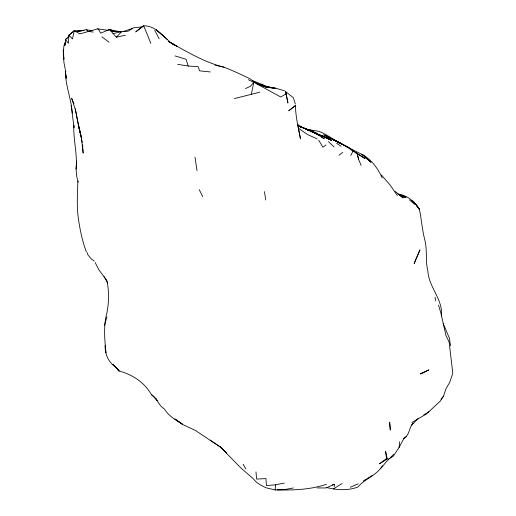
<?xml version="1.0" encoding="UTF-8"?>
<svg xmlns="http://www.w3.org/2000/svg" width="516" height="516" viewBox="0 0 516 516"><rect width="100%" height="100%" fill="white"/><g stroke="black" fill="none" stroke-linecap="round" stroke-linejoin="round"><path stroke-width="0.77" d="M63.339 55.218L63.829 46.421L64.726 43.041L65.996 42.183M83.147 153.342L82.915 148.711M78.239 182.122L76.82 176.846L76.078 169.042L76.613 161.147M76.078 169.042C77.535 154.413 73.291 139.92 73.788 125.227L74.059 127.491M68.86 36.449L65.48 39.41L65.364 44.989L64.552 45.318L64.726 43.041M334.2 486.84L334.426 484.292L332.175 484.917M119.19 370.991L113.056 364.335L119.19 370.991C132.696 374.803 144.19 382.124 151.401 394.572C157.264 397.946 158.277 405.453 164.223 408.795C168.5 415.902 175.627 420.011 182.464 424.262L174.937 418.973L182.916 424.629L195.409 430.447L220.584 447.262L241.127 468.205L252.692 478.203L256.284 482.034L259.858 484.64L265.792 487.71L275.112 489.948L275.621 484.808L284.303 483.073M388.303 459.292L393.366 456.08L399.068 447.488L399.719 441.741M115.719 367.237C108.599 362.329 104.696 354.195 105.187 345.591L105.928 352.776C104.703 339.399 103.329 325.661 106.973 312.548C109.018 301.976 109.121 291.056 106.896 280.504L98.84 269.765L95.189 262.573M234.393 98.595L251.324 94.331L253.808 82.302L248.273 79.677M97.621 28.857L98.543 29.289L100.704 33.218L109.121 29.593L110.998 31.134L119.906 31.663L109.121 29.593L108.018 30.302L97.621 28.857L79.89 33.901L74.239 30.76L72.485 38.945L68.828 35.23L74.239 30.76L84.011 30.637M104.445 325.332L106.973 316.83M295.5 105.477L288.812 110.766L295.5 105.477C295.481 116.797 298.5 127.787 300.46 138.856L297.771 124.827M411.884 422.533L426.468 413.903L440.329 401.087L443.521 396.178L446.017 388.696L449.681 382.414L452.809 373.171L449.101 341.966L445.953 335.432L440.787 312.644L438.516 305.162M413.135 423.146C408.775 427.519 409.768 435.878 403.389 438.581M350.738 155.49L352.963 151.252L348.416 147.769L338.193 141.939L323.687 134.876L335.793 140.991M326.235 487.375C336.522 490.168 347.739 490.781 357.885 487.078C364.864 478.635 376.745 475.475 382.414 465.761M380.86 468.302L386.819 461.175L393.643 454.39M441.025 399.152L443.521 396.178M74.239 30.76L68.828 35.23L68.447 43.273L65.48 39.41L67.467 38.203M121.608 31.734L110.998 31.134L116.345 37.184L121.653 31.689L128.2 31.199L133.392 27.832L142.126 26.871L143.693 25.8C157.354 25.645 164.133 39.106 174.814 45.266M411.213 425.468L418.147 418.521M64.552 45.318L65.655 44.247M399.068 447.488L403.886 438.497L406.427 436.343M136.172 31.508L142.126 26.871M135.579 31.973L143.693 25.8L150.846 43.331M338.986 155.251L342.734 152.407M390.257 429.963L389.645 422.133L390.302 429.938M386.51 458.563L379.479 463.794L387.29 458.976L385.562 451.158L386.51 458.563L387.29 458.976M326.035 144.938L322.932 147.228L318.701 140.165M428.996 411.723L423.752 414.941M363.245 481.035L372.745 475.23M333.284 489.026L342.05 483.569M295.333 104.019L293.411 97.769L285.483 91.493L286.232 93.809L280.756 96.989L253.808 82.302L250.312 86.366L245.455 88.571M334.426 484.292L326.015 487.949L317.172 487.942M350.364 487.227L358.156 483.847M123.285 31.541L132.735 28.341M326.473 484.266C310.69 489.678 293.643 490.239 277.105 489.942M251.324 94.331L259.767 92.158M112.985 33.572L121.653 31.689M116.345 37.184L125.42 35.23M402.899 197.796L405.905 197.222L398.558 194.229L402.899 197.796L395.204 191.468M293.269 487.955L284.548 489.613L275.112 489.948M92.067 30.754L86.353 29.722L76.033 31.573L81.586 30.973M275.621 484.808L266.417 485.575L265.934 478.596L256.587 479.093L255.988 471.901M177.691 64.339L188.217 66.035L198.15 66.622L199.627 70.827L210.296 71.956M173.737 44.55L172.034 43.318L177.517 46.646L168.306 41.441C186.244 51.278 203.943 62.249 224.021 67.183C232.839 70.55 241.307 74.704 249.867 78.645C257.258 84.74 266.34 87.623 275.815 88.391L265.095 86.856L274.041 87.733L284.613 90.803M265.095 86.856L273.39 87.823L266.604 86.52L269.52 87.501M306.498 129.316L318.604 131.257C326.751 134.218 333.459 139.707 341.082 143.635M306.401 129.393L310.187 129.922L305.865 129.013M93.254 32.082L88.249 31.373L86.353 29.722M214.946 65.164L224.041 67.19M397.939 194.035C407.085 195.164 414.671 201.53 419.373 209.193C421.52 219.377 422.153 229.775 424.797 239.888C427.493 250.125 425.203 260.851 427.867 271.087C428.777 287.373 443.038 299.209 441.496 315.96M307.072 129.6L313.16 131.264L306.614 129.387L311.025 130.767L300.306 126.775M257.929 84.218L263.27 85.779L256.394 83.553M175.098 55.922L186.037 59.288L188.217 66.035M398.571 194.603L405.905 197.222M259.045 84.656L263.586 86.307M269.475 87.398L262.076 84.669L263.457 85.417M299.686 126.536L316.327 132.999L305.724 128.774M300.338 126.639L307.504 129.477M252.311 80.573L261.38 84.121L265.527 86.449M320.436 135.392L329.718 139.133L306.136 129.361L322.203 135.972L311.135 131.445L320.436 135.392L318.733 134.644M299.712 126.459L309.323 130.509L299.99 126.285M317.095 138.862L307.601 134.566L298.79 128.478M352.976 151.188L354.337 151.852M325.351 135.682L335.335 140.629M335.29 140.507L331.698 138.585L344.056 145.273M300.054 126.317L301.802 127.265L297.584 124.311M348.229 147.589L363.161 155L370.965 162.327L361.761 154.284C371.455 159.36 377.809 168.268 382.227 178.02M332.246 138.991L339.683 143.229L332.246 138.991L333.536 139.726M348.416 147.769L338.193 141.939L349.029 147.595L357.207 153.82L358.626 159.457L361.155 165.436M336.361 141.307L339.625 143.216M319.623 135.94L313.696 132.244L319.662 135.469L324.235 138.81L320.939 136.759M355.008 152.278L365.089 158.586L355.395 152.362L357.207 153.82L358.626 159.457M101.936 36.868L109.082 42.202M336.645 143.293L341.089 146.228M210.238 440.129L220.209 446.869L225.569 451.913M94.234 261.109L91.28 258.916L87.894 254.84L87.198 252.634M167.648 39.758L156.225 29.735L164.391 36.997M409.465 199.866L414.774 204.51M411.749 200.582L416.722 205.265L419.373 209.193L416.322 205.749M220.209 446.869L226.763 453.048M328.382 141.578L334.026 146.931M151.401 394.572L157.328 400.648L155.639 398.165M381.44 175.001L390.212 185.18L397.352 195.506M116.777 367.94L118.835 371.049L118.79 370.643M243.139 464.31L245.919 469.044M104.032 276.621L107.76 283.065M154.768 30.321L159.167 38.868M199.26 189.675L202.756 196.66M73.943 103.755L71.679 98.317L75.465 109.966L82.263 142.481M443.173 323.564L449.391 338.167L450.545 345.888M86.372 251.995C82.27 240.849 79.793 229.143 78.239 217.384C76.478 205.284 77.71 193.229 77.806 181.129M81.328 137.101L78.49 125.91L81.315 137.243L83.102 152.717M80.257 132.838L77.935 123.318L75.291 108.831M65.435 70.241L65.79 71.756M285.483 91.493L287.928 103.045L286.232 93.809M65.287 69.518L63.958 62.591L63.378 54.754M435.053 297.255L435.736 300.88M72.298 113.088C71.279 98.801 65.39 85.469 65.338 71.092L66.261 77.781M264.444 191.642L265.759 199.995M197.028 170.648L195.016 157.303M65.816 74.652L66.358 78.496M71.182 105.361L74.007 127.317M82.663 144.783L82.812 147.137M63.713 55.354L63.423 49.297L63.191 51.323L63.894 59.14L63.784 56.87M415.49 260.167L414.174 263.586L419.966 249.905L415.49 260.167M428.783 369.953L421.159 373.9L420.108 373.797L428.783 369.953M112.83 30.612L109.121 29.593L112.804 30.631M325.88 137.617L320.881 135.366L331.575 140.507L325.88 137.617"/></g></svg>
